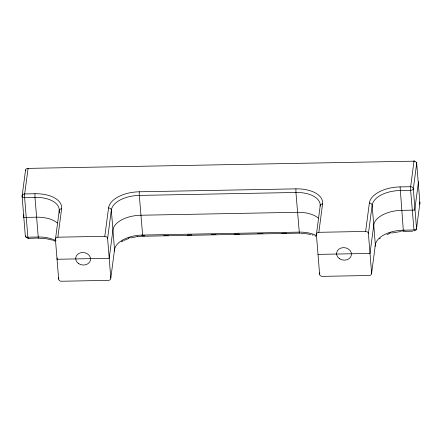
<?xml version="1.0" encoding="UTF-8"?>
<svg xmlns="http://www.w3.org/2000/svg" width="442" height="442" viewBox="0 0 442 442"><rect width="100%" height="100%" fill="white"/><g stroke="black" fill="none" stroke-linecap="round" stroke-linejoin="round"><path stroke-width="0.66" d="M27.128 237.851A2.619 2.193 7.5 0 1 25.31 235.835L22.106 196.182A2.619 2.193 7.5 0 1 24.537 193.933L34.968 193.734L34.962 197.359L38.349 238.155L46.228 238.702L52.139 240.061M414.811 230.674A2.619 2.193 7.5 0 0 416.53 228.52L413.325 188.867A2.619 2.193 7.5 0 0 410.541 186.712L400.104 186.905A28.829 15.498 -4.6 0 0 369.363 203.055A2.619 2.193 7.5 0 1 372.147 205.204L375.352 244.857L371.617 273.239A2.619 2.193 7.5 0 1 369.186 275.493L322.406 276.366A2.619 2.193 7.5 0 1 319.616 274.211L316.411 234.558A2.619 2.193 7.5 0 1 318.842 232.31L322.577 203.928A28.829 15.498 -4.6 0 0 295.941 188.856L139.296 191.784L139.23 194.497L142.722 236.26L299.466 233.133M295.941 188.856L295.936 192.474L299.372 233.332M400.104 186.905L403.303 230.183C403.325 231.862 403.623 231.067 404.971 230.939M25.846 169.982A2.619 1.409 -4.6 0 0 25.47 170.64L22.106 196.182A2.619 1.409 -4.6 0 0 24.525 197.552L34.962 197.359A26.211 14.089 -4.6 0 1 59.173 211.061L59.339 213.11M23.879 214.724L23.52 217.431L36.564 217.188A26.211 14.089 -4.6 0 1 57.294 222.978M139.296 191.784A28.829 15.498 -4.6 0 0 108.55 207.933A2.619 2.193 7.5 0 1 111.334 210.083L114.539 249.736L110.804 278.117A2.619 2.193 7.5 0 1 108.373 280.372L61.427 281.25A2.619 2.193 7.5 0 1 58.642 279.095L55.438 239.442L59.173 211.061A2.619 2.193 7.5 0 1 61.604 208.812A28.829 15.498 -4.6 0 0 34.968 193.734M55.438 239.442A2.619 2.193 7.5 0 1 57.869 237.188L61.604 208.812M57.217 257.918L57.04 259.266L109.202 258.294L112.937 229.912A26.211 14.089 -4.6 0 1 140.887 215.232L297.538 212.304A26.211 14.089 -4.6 0 1 318.273 218.099M58.642 279.095L58.819 277.742M110.804 278.117L107.599 238.465A2.619 2.193 7.5 0 0 104.815 236.31L108.55 207.933M107.599 238.465L111.334 210.083A26.211 14.089 -4.6 0 1 139.285 195.408L295.936 192.474A26.211 14.089 -4.6 0 1 320.146 206.182L316.411 234.558M319.616 274.211L319.793 272.863M371.617 273.239L368.413 233.586A2.619 2.193 7.5 0 0 365.628 231.431L369.363 203.055M368.413 233.586L372.147 205.204A26.211 14.089 -4.6 0 1 400.098 190.53L410.53 190.331A2.619 1.409 -4.6 0 0 413.325 188.867L416.69 163.325A2.619 1.409 -4.6 0 0 416.22 162.441M418.48 181.728L414.74 210.11L401.701 210.353A26.211 14.089 -4.6 0 0 373.75 225.033L370.015 253.415L318.013 254.388M28.1 237.989L27.968 238.409L38.493 238.017M144.816 235.807L142.854 235.846L142.749 236.249M414.071 230.956L410.458 188.358L414.032 160.75L414.165 161.098M379.523 238.851L380.308 238.232M121.219 241.929L123.125 240.835L122.876 240.967M27.968 238.409L24.454 195.579L28.133 168.181M123.909 240.448L128.429 238.636M386.91 234.608L389.242 233.757M130.882 237.901L136.042 236.829M391.695 233.022L400.855 231.503M137.368 236.647L141.385 236.304M57.869 237.188L104.815 236.31M318.842 232.31L365.628 231.431M163.744 235.453L168.314 235.371M187.242 235.011L191.811 234.929M211.392 234.564L215.961 234.475M234.232 234.133L239.453 234.039M257.73 233.696L262.951 233.597M281.88 233.243L286.449 233.161M404.839 231.359L412.668 231.21M300.709 233.326L305.941 233.652L310.842 234.536M311.997 234.84L313.113 235.177M52.935 240.338L54.941 241.15M314.936 235.846L315.914 236.271M374.882 246.26A2.619 2.193 7.5 0 0 375.352 244.857A26.211 14.089 -4.6 0 1 403.303 230.183L413.734 229.984A2.619 1.409 -4.6 0 0 416.53 228.52L419.894 202.977L416.69 163.325A2.619 2.193 7.5 0 0 413.9 161.17L27.901 168.391A2.619 2.193 7.5 0 0 25.47 170.64M419.265 201.988A2.619 1.409 -4.6 0 1 419.894 202.977A2.619 2.193 7.5 0 1 419.254 204.547M316.588 235.697A26.211 14.089 -4.6 0 0 299.14 232.127L142.49 235.061A26.211 14.089 -4.6 0 0 114.539 249.736A2.619 2.193 7.5 0 1 114.069 251.139M320.146 206.182A2.619 2.193 7.5 0 1 322.577 203.928M56.062 240.824A26.211 14.089 -4.6 0 0 38.167 237.011L27.736 237.205A2.619 1.409 -4.6 0 1 25.31 235.835M389.048 233.326A28.829 15.498 -4.6 0 1 391.015 232.746M401.518 231.05A28.829 15.498 -4.6 0 1 403.668 230.967M128.235 238.205A28.829 15.498 -4.6 0 1 130.202 237.625M136.418 236.354A28.829 15.498 -4.6 0 1 137.484 236.216M141.241 235.901A28.829 15.498 -4.6 0 1 142.854 235.846M78.682 263.647A7.47 6.26 7.5 0 0 90.522 259.786A7.47 6.26 7.5 0 0 80.157 252.907A7.47 6.26 7.5 0 0 78.682 263.647M339.572 258.763A7.47 6.26 7.5 0 0 351.418 254.907A7.47 6.26 7.5 0 0 341.053 248.028A7.47 6.26 7.5 0 0 339.572 258.763"/></g></svg>
